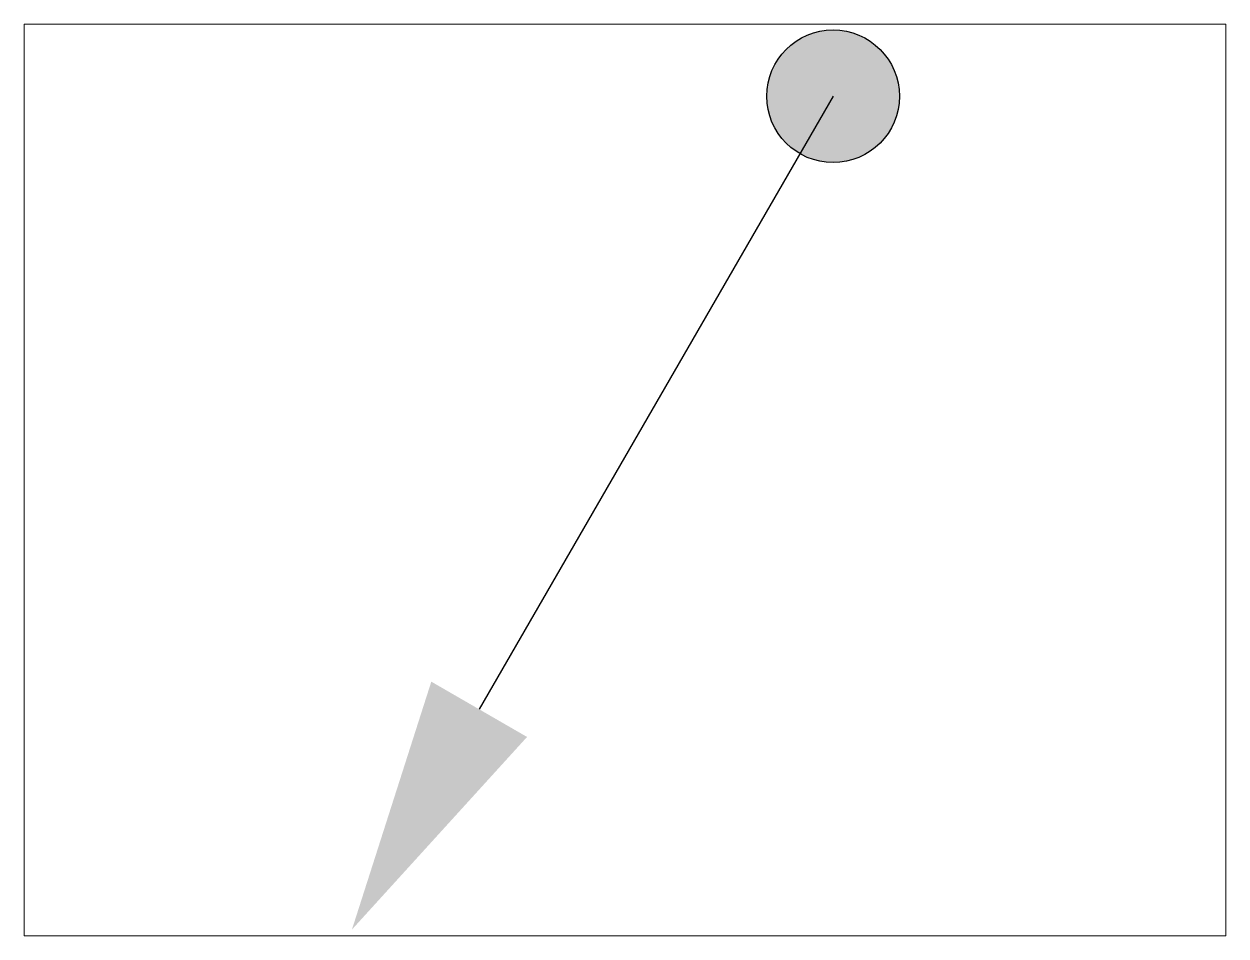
# Paper-space layout 'Layout1' of a CAD drawing. Header units: millimetres. Extents: x 26 to 231, y 20 to 176.
# The model-space entities are those that its viewports show. They can reach past a viewport. Long polylines and large blocks are cut down to what shows.
import ezdxf

# ---------------------------------------------------------------- set-up
doc = ezdxf.new("R2010")
doc.units = ezdxf.units.MM
doc.layers.add('SYMB_FIL_FIN', color=1, linetype='Continuous')
doc.layers.add('SYMBOLE', color=3, linetype='Continuous')

msp = doc.modelspace()

# ---------------------------------------------------------------- hatches: boundary and pattern name
at = {"layer": 'SYMB_FIL_FIN'}
msp.add_hatch(color=256, dxfattribs=at).paths.add_polyline_path([(0.75, 0, 1), (-0.75, 0, 1)])

# ---------------------------------------------------------------- linework, layer by layer
msp.add_circle((0, 0), 0.75, dxfattribs=at)
at = {"layer": 'SYMBOLE'}
msp.add_line((0, 0), (-4, -6.928), dxfattribs=at)
msp.add_solid([(-4.541, -6.616), (-3.459, -7.241), (-5.438, -9.418)], dxfattribs=at)

psp = doc.layouts.get("Layout1")

# ---------------------------------------------------------------- viewports
at = {"layer": '0'}
psp.add_viewport(center=(128.5, 97.5), size=(205.6, 156), view_center_point=(-2.352, -4.337), view_height=10.30652, dxfattribs=at)

doc.saveas('drawing.dxf')
